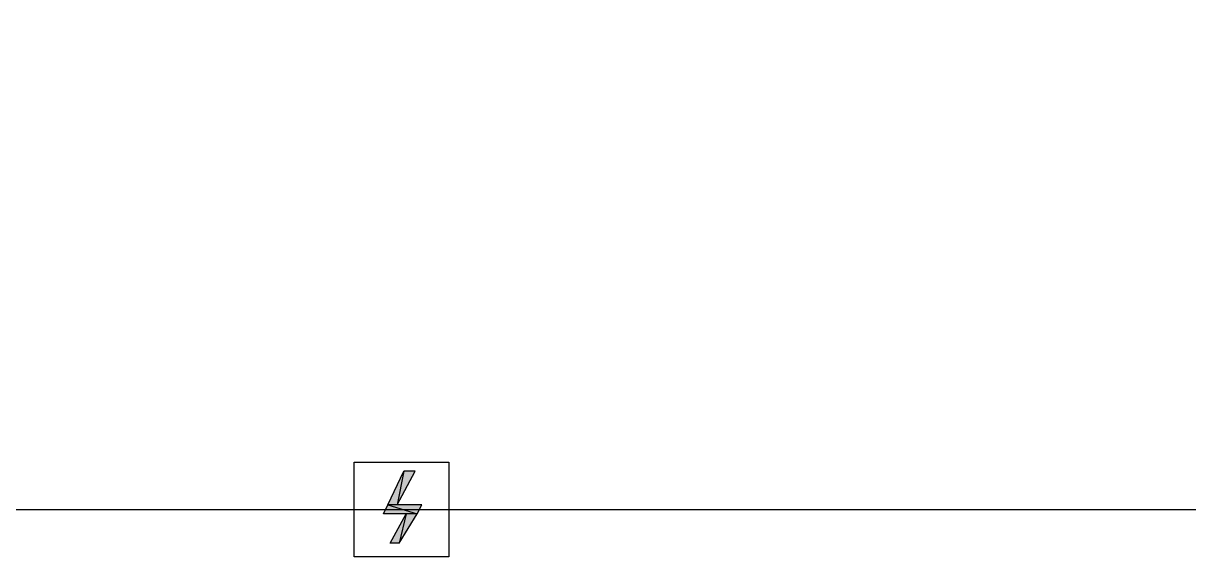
# Model space of a CAD drawing. Header units: millimetres. Extents: x 0 to 420, y 0 to 297.
# Drawn here: x 216.79 to 238.7, y 137.79 to 147.82 of the extents above; entities that cross this region are included whole.
import ezdxf

# ---------------------------------------------------------------- set-up
doc = ezdxf.new("R2010")
doc.units = ezdxf.units.MM
doc.layers.get('0').update_dxf_attribs({"linetype": 'CONTINUOUS'})

msp = doc.modelspace()

# ---------------------------------------------------------------- hatches: boundary and pattern name
at = {"true_color": 0x000001}
h = msp.add_hatch(color=0, dxfattribs=at)
h.paths.add_polyline_path([(224.155001, 139.403666), (223.943334, 139.403666), (223.816334, 138.768666)], flags=0)
h.paths.add_polyline_path([(223.943334, 139.403666), (223.816334, 138.768666), (223.647001, 138.768666)], flags=0)
h = msp.add_hatch(color=0, dxfattribs=at)
h.paths.add_polyline_path([(224.282001, 138.768666), (223.647001, 138.768666), (224.197334, 138.599333)], flags=0)
h.paths.add_polyline_path([(223.647001, 138.768666), (224.197334, 138.599333), (223.562334, 138.599333)], flags=0)
h = msp.add_hatch(color=0, dxfattribs=at)
h.paths.add_polyline_path([(224.197334, 138.599333), (223.985667, 138.599333), (223.858667, 138.048999)], flags=0)
h.paths.add_polyline_path([(223.985667, 138.599333), (223.858667, 138.048999), (223.689334, 138.048999)], flags=0)

# ---------------------------------------------------------------- linework, layer by layer
at = {"color": 0, "true_color": 0x000001}
msp.add_lwpolyline([(371.051667, 174.116999), (40.005002, 174.116999), (40.005002, 138.683999), (371.051667, 138.683999)], dxfattribs=at)
at = {"color": 0, "true_color": 0x000007}
msp.add_lwpolyline([(223.012001, 139.572999), (224.790001, 139.572999)], dxfattribs=at)
at = {"color": 0, "true_color": 0x000001}
for points in [[(224.790001, 137.794999), (223.012001, 137.794999), (223.012001, 139.572999), (224.790001, 139.572999)], [(223.943334, 139.403666), (223.816334, 138.768666), (223.647001, 138.768666)], [(224.155001, 139.403666), (223.943334, 139.403666), (223.816334, 138.768666)], [(223.647001, 138.768666), (224.197334, 138.599333), (223.562334, 138.599333)], [(224.282001, 138.768666), (223.647001, 138.768666), (224.197334, 138.599333)], [(223.985667, 138.599333), (223.858667, 138.048999), (223.689334, 138.048999)], [(224.197334, 138.599333), (223.985667, 138.599333), (223.858667, 138.048999)]]:
    msp.add_lwpolyline(points, close=True, dxfattribs=at)

doc.saveas('drawing.dxf')
